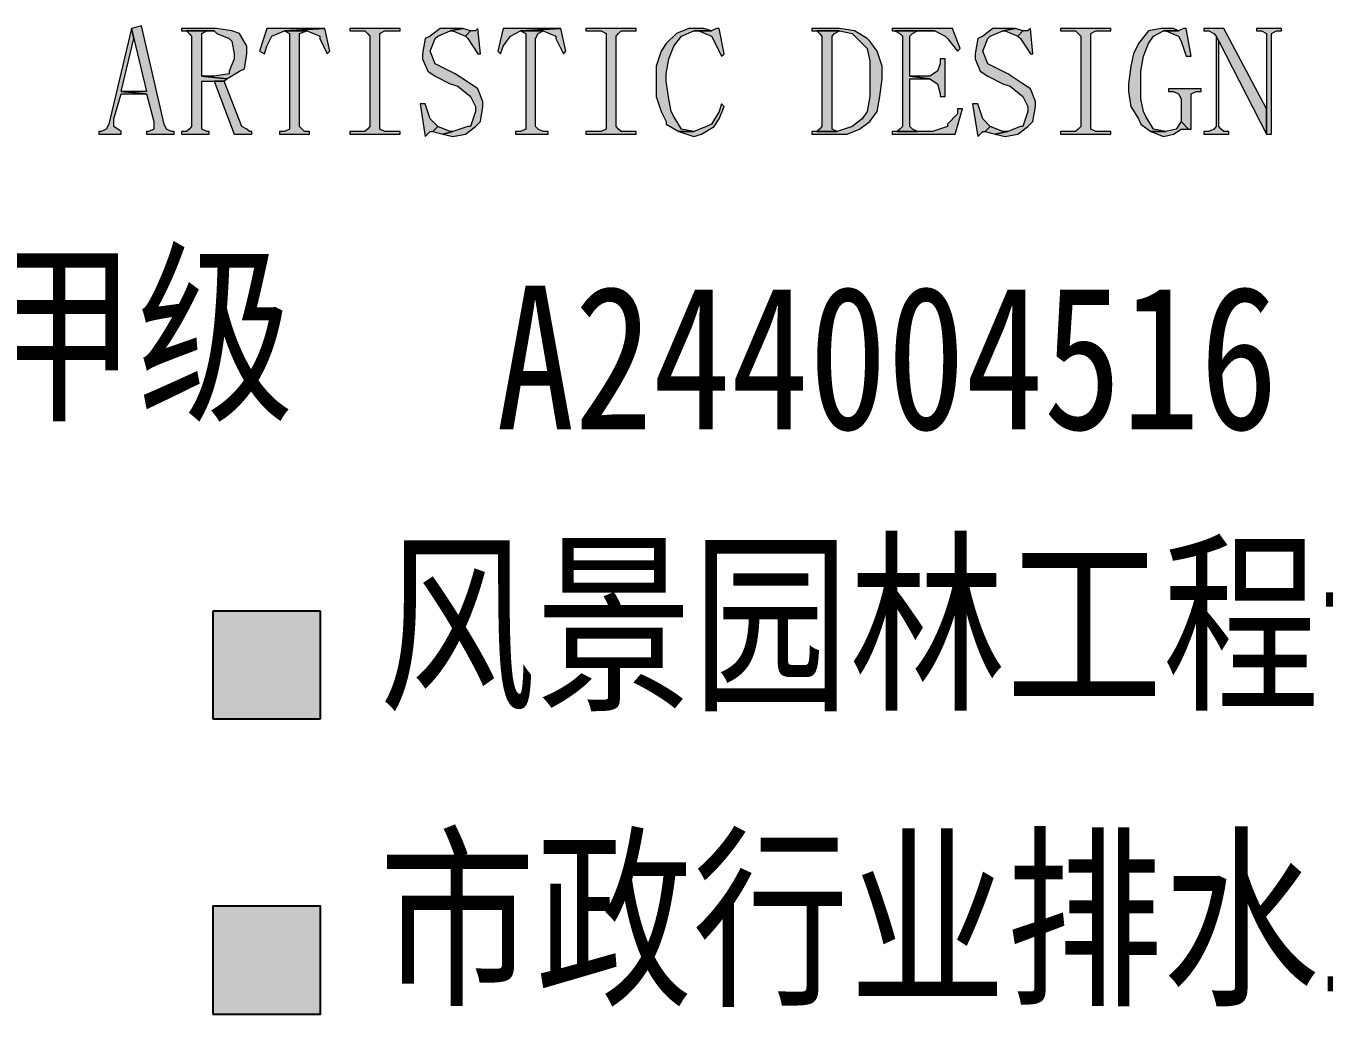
# Model space of a CAD drawing. Extents: x -809667 to 586099, y 3084146 to 3634412.
# Drawn here: x 382894.01 to 382902.15, y 3085845.65 to 3085851.83 of the extents above; entities that cross this region are included whole.
import ezdxf

# ---------------------------------------------------------------- set-up
doc = ezdxf.new("R2010")
doc.units = 0
doc.header["$LTSCALE"] = 0.5
doc.layers.get('0').update_dxf_attribs({"linetype": 'CONTINUOUS'})
doc.layers.add('PUB_TITLE', color=4, linetype='CONTINUOUS')
doc.styles.add('STYLE1', font='', dxfattribs={"width": 0.8})
doc.styles.get('STYLE1').set_extended_font_data('SimSun')

# ---------------------------------------------------------------- blocks, each defined once
blk = doc.blocks.new('AACI')
at = {"layer": 'PUB_TITLE'}
h = blk.add_hatch(color=256, dxfattribs=at)
h.dxf.hatch_style = 1
h.paths.add_polyline_path([(3357.8, 2453.1), (3354.6, 2453.1), (3348.3, 2450), (3326.3, 2450), (3332.6, 2450), (3348.3, 2443.7), (3351.5, 2437.4), (3360.9, 2418.5), (3364.1, 2421.6)])
h.paths.add_polyline_path([(3329.5, 2453.1), (3320, 2453.1), (3304.3, 2446.8), (3291.7, 2434.2), (3285.4, 2424.8), (3279.1, 2405.9), (3279.1, 2387), (3279.1, 2368.1), (3285.4, 2349.3), (3291.7, 2336.7), (3291.7, 2333.5), (3307.4, 2324.1), (3326.3, 2324.1), (3310.6, 2327.2), (3301.1, 2343), (3298, 2349.3), (3294.8, 2365), (3291.7, 2387), (3291.7, 2396.5), (3294.8, 2415.3), (3301.1, 2431.1), (3310.6, 2443.7), (3326.3, 2450), (3348.3, 2450), (3338.9, 2453.1)])
h.paths.add_polyline_path([(3360.9, 2358.7), (3357.8, 2349.3), (3348.3, 2333.5), (3342, 2330.4), (3326.3, 2324.1), (3307.4, 2324.1), (3326.3, 2317.8), (3335.7, 2320.9), (3351.5, 2330.4), (3357.8, 2339.8), (3364.1, 2355.5)])
h.paths.add_polyline_path([(3253.9, 2453.1), (3191, 2453.1), (3191, 2450), (3209.9, 2450), (3216.2, 2446.8), (3216.2, 2443.7), (3216.2, 2330.4), (3216.2, 2327.2), (3209.9, 2324.1), (3191, 2324.1), (3191, 2320.9), (3253.9, 2320.9), (3253.9, 2324.1), (3235, 2324.1), (3231.9, 2327.2), (3228.7, 2330.4), (3228.7, 2443.7), (3231.9, 2446.8), (3235, 2450), (3253.9, 2450)])
h.paths.add_polyline_path([(3159.5, 2453.1), (3109.2, 2450), (3137.5, 2450), (3153.2, 2443.7), (3153.2, 2440.5), (3162.7, 2421.6), (3165.8, 2424.8)])
h.paths.add_polyline_path([(3159.5, 2453.1), (3087.1, 2453.1), (3080.8, 2424.8), (3084, 2421.6), (3087.1, 2431.1), (3096.6, 2443.7), (3109.2, 2450)])
h.paths.add_polyline_path([(3109.2, 2450), (3115.5, 2446.8), (3115.5, 2440.5), (3115.5, 2330.4), (3115.5, 2327.2), (3109.2, 2324.1), (3102.9, 2324.1), (3102.9, 2320.9), (3143.8, 2320.9), (3143.8, 2324.1), (3137.5, 2324.1), (3131.2, 2327.2), (3128, 2330.4), (3128, 2440.5), (3131.2, 2446.8), (3137.5, 2450)])
h.paths.add_polyline_path([(3021, 2453.1), (3008.5, 2453.1), (2995.9, 2443.7), (2989.6, 2440.5), (2986.4, 2421.6), (2986.4, 2415.3), (2992.7, 2399.6), (3002.2, 2393.3), (3021, 2383.9), (3030.5, 2380.7), (3046.2, 2368.1), (3052.5, 2355.5), (3052.5, 2349.3), (3046.2, 2330.4), (3043.1, 2330.4), (3024.2, 2324.1), (3011.6, 2320.9), (3024.2, 2317.8), (3039.9, 2320.9), (3052.5, 2330.4), (3058.8, 2336.7), (3062, 2355.5), (3062, 2361.8), (3055.7, 2377.6), (3046.2, 2383.9), (3027.3, 2396.5), (3014.8, 2402.8), (3002.2, 2409), (2995.9, 2424.8), (3002.2, 2440.5), (3005.3, 2443.7), (3021, 2450), (3036.8, 2453.1)])
h.paths.add_polyline_path([(3055.7, 2453.1), (3052.5, 2450), (3046.2, 2450), (3039.9, 2443.7), (3043.1, 2440.5), (3055.7, 2421.6), (3058.8, 2421.6)], flags=17)
h.paths.add_polyline_path([(3036.8, 2453.1), (3021, 2450), (3024.2, 2450), (3039.9, 2443.7), (3046.2, 2450)], flags=17)
h.paths.add_polyline_path([(2989.6, 2358.7), (2983.3, 2358.7), (2989.6, 2317.8), (2995.9, 2324.1), (2999, 2324.1), (3005.3, 2330.4), (2995.9, 2339.8)])
h.paths.add_polyline_path([(3005.3, 2330.4), (2999, 2324.1), (3011.6, 2320.9), (3024.2, 2324.1), (3021, 2324.1)], flags=17)
h.paths.add_polyline_path([(2958.1, 2453.1), (2895.2, 2453.1), (2895.2, 2450), (2914, 2450), (2917.2, 2446.8), (2920.3, 2443.7), (2920.3, 2330.4), (2917.2, 2327.2), (2914, 2324.1), (2895.2, 2324.1), (2895.2, 2320.9), (2958.1, 2320.9), (2958.1, 2324.1), (2939.2, 2324.1), (2932.9, 2327.2), (2932.9, 2330.4), (2932.9, 2443.7), (2932.9, 2446.8), (2939.2, 2450), (2958.1, 2450)])
h.paths.add_polyline_path([(2863.7, 2453.1), (2813.3, 2450), (2841.7, 2450), (2857.4, 2443.7), (2857.4, 2440.5), (2866.8, 2421.6), (2870, 2424.8)])
h.paths.add_polyline_path([(2863.7, 2453.1), (2791.3, 2453.1), (2781.9, 2424.8), (2788.2, 2421.6), (2791.3, 2431.1), (2797.6, 2443.7), (2813.3, 2450)])
h.paths.add_polyline_path([(2813.3, 2450), (2819.6, 2446.8), (2819.6, 2440.5), (2819.6, 2330.4), (2819.6, 2327.2), (2813.3, 2324.1), (2807, 2324.1), (2807, 2320.9), (2844.8, 2320.9), (2844.8, 2324.1), (2838.5, 2324.1), (2835.4, 2327.2), (2832.2, 2330.4), (2832.2, 2440.5), (2832.2, 2446.8), (2841.7, 2450)])
h.paths.add_polyline_path([(2728.4, 2453.1), (2684.3, 2453.1), (2684.3, 2450), (2690.6, 2450), (2725.2, 2450), (2728.4, 2446.8), (2744.1, 2440.5), (2747.3, 2437.4), (2750.4, 2421.6), (2750.4, 2415.3), (2744.1, 2399.6), (2744.1, 2396.5), (2725.2, 2393.3), (2709.5, 2393.3), (2741, 2390.2), (2756.7, 2399.6), (2763, 2402.8), (2766.1, 2421.6), (2766.1, 2431.1), (2756.7, 2446.8), (2747.3, 2450)])
h.paths.add_polyline_path([(2690.6, 2450), (2693.8, 2446.8), (2696.9, 2443.7), (2696.9, 2330.4), (2693.8, 2327.2), (2690.6, 2324.1), (2684.3, 2324.1), (2684.3, 2320.9), (2718.9, 2320.9), (2718.9, 2324.1), (2715.8, 2324.1), (2709.5, 2327.2), (2709.5, 2330.4), (2709.5, 2387), (2725.2, 2387), (2737.8, 2387), (2741, 2390.2), (2709.5, 2393.3), (2709.5, 2443.7), (2709.5, 2446.8), (2715.8, 2450), (2725.2, 2450)])
h.paths.add_polyline_path([(2737.8, 2387), (2725.2, 2387), (2750.4, 2320.9), (2772.4, 2320.9), (2772.4, 2324.1), (2769.3, 2324.1), (2766.1, 2327.2), (2759.8, 2330.4)])
h.paths.add_polyline_path([(2634, 2456.3), (2621.4, 2453.1), (2624.5, 2440.5), (2640.3, 2374.4), (2608.8, 2374.4), (2640.3, 2371.3), (2649.7, 2336.7), (2649.7, 2327.2), (2643.4, 2324.1), (2640.3, 2324.1), (2640.3, 2320.9), (2674.9, 2320.9), (2674.9, 2324.1), (2671.7, 2324.1), (2665.4, 2327.2), (2662.3, 2333.5)])
h.paths.add_polyline_path([(2621.4, 2453.1), (2593, 2333.5), (2589.9, 2327.2), (2583.6, 2324.1), (2580.5, 2324.1), (2580.5, 2320.9), (2608.8, 2320.9), (2608.8, 2324.1), (2599.3, 2330.4), (2599.3, 2339.8), (2608.8, 2371.3), (2640.3, 2371.3), (2608.8, 2374.4), (2624.5, 2440.5)])
h = blk.add_hatch(color=256, dxfattribs=at)
h.dxf.hatch_style = 1
h.paths.add_polyline_path([(4062.7, 2453.1), (4031.2, 2453.1), (4031.2, 2450), (4037.5, 2450), (4043.8, 2446.8), (4043.8, 2443.7), (4043.8, 2352.4), (4043.8, 2320.9), (4050.1, 2320.9), (4050.1, 2443.7), (4050.1, 2446.8), (4056.4, 2450), (4062.7, 2450)])
h.paths.add_polyline_path([(3990.3, 2453.1), (3965.2, 2453.1), (3965.2, 2450), (3971.4, 2450), (3977.7, 2446.8), (3980.9, 2443.7), (3984, 2437.4), (4043.8, 2320.9), (4043.8, 2352.4)])
h.paths.add_polyline_path([(3980.9, 2443.7), (3980.9, 2330.4), (3977.7, 2327.2), (3971.4, 2324.1), (3965.2, 2324.1), (3965.2, 2320.9), (3996.6, 2320.9), (3996.6, 2324.1), (3990.3, 2324.1), (3987.2, 2327.2), (3984, 2330.4), (3984, 2437.4)], flags=17)
h.paths.add_polyline_path([(3943.1, 2453.1), (3940, 2453.1), (3933.7, 2450), (3914.8, 2450), (3917.9, 2450), (3933.7, 2443.7), (3936.8, 2437.4), (3943.1, 2418.5), (3949.4, 2418.5)])
h.paths.add_polyline_path([(3914.8, 2453.1), (3911.7, 2453.1), (3895.9, 2450), (3883.3, 2434.2), (3877, 2421.6), (3873.9, 2405.9), (3870.7, 2383.9), (3870.7, 2374.4), (3873.9, 2355.5), (3883.3, 2339.8), (3886.5, 2333.5), (3899.1, 2324.1), (3917.9, 2324.1), (3902.2, 2327.2), (3892.8, 2343), (3889.6, 2349.3), (3886.5, 2365), (3886.5, 2383.9), (3886.5, 2399.6), (3889.6, 2418.5), (3895.9, 2434.2), (3902.2, 2443.7), (3914.8, 2450), (3933.7, 2450), (3927.4, 2453.1)])
h.paths.add_polyline_path([(3962, 2377.6), (3921.1, 2377.6), (3921.1, 2374.4), (3927.4, 2374.4), (3933.7, 2371.3), (3936.8, 2365), (3936.8, 2336.7), (3946.3, 2327.2), (3949.4, 2327.2), (3949.4, 2365), (3949.4, 2371.3), (3955.7, 2374.4), (3962, 2374.4)])
h.paths.add_polyline_path([(3936.8, 2336.7), (3930.5, 2327.2), (3917.9, 2324.1), (3899.1, 2324.1), (3914.8, 2317.8), (3927.4, 2320.9), (3936.8, 2327.2), (3940, 2327.2), (3946.3, 2327.2)])
h.paths.add_polyline_path([(3848.7, 2453.1), (3785.8, 2453.1), (3785.8, 2450), (3804.7, 2450), (3807.8, 2446.8), (3811, 2443.7), (3811, 2330.4), (3807.8, 2327.2), (3804.7, 2324.1), (3785.8, 2324.1), (3785.8, 2320.9), (3848.7, 2320.9), (3848.7, 2324.1), (3829.8, 2324.1), (3823.5, 2327.2), (3823.5, 2330.4), (3823.5, 2443.7), (3823.5, 2446.8), (3829.8, 2450), (3848.7, 2450)])
h.paths.add_polyline_path([(3716.5, 2453.1), (3700.8, 2453.1), (3688.2, 2443.7), (3681.9, 2440.5), (3678.8, 2421.6), (3678.8, 2415.3), (3685.1, 2399.6), (3694.5, 2393.3), (3713.4, 2383.9), (3722.8, 2380.7), (3738.6, 2368.1), (3744.9, 2355.5), (3744.9, 2349.3), (3738.6, 2330.4), (3735.4, 2330.4), (3719.7, 2324.1), (3704, 2320.9), (3716.5, 2317.8), (3732.3, 2320.9), (3744.9, 2330.4), (3751.2, 2336.7), (3754.3, 2355.5), (3754.3, 2361.8), (3748, 2377.6), (3738.6, 2383.9), (3719.7, 2396.5), (3707.1, 2402.8), (3694.5, 2409), (3688.2, 2424.8), (3694.5, 2440.5), (3697.7, 2443.7), (3713.4, 2450), (3729.1, 2453.1)])
h.paths.add_polyline_path([(3748, 2453.1), (3744.9, 2450), (3738.6, 2450), (3732.3, 2443.7), (3735.4, 2440.5), (3748, 2421.6), (3751.2, 2421.6)], flags=17)
h.paths.add_polyline_path([(3729.1, 2453.1), (3713.4, 2450), (3716.5, 2450), (3732.3, 2443.7), (3738.6, 2450)], flags=17)
h.paths.add_polyline_path([(3681.9, 2358.7), (3675.6, 2358.7), (3681.9, 2317.8), (3688.2, 2324.1), (3691.4, 2324.1), (3697.7, 2330.4), (3688.2, 2339.8)])
h.paths.add_polyline_path([(3697.7, 2330.4), (3691.4, 2324.1), (3704, 2320.9), (3719.7, 2324.1), (3713.4, 2324.1)], flags=17)
h.paths.add_polyline_path([(3650.5, 2453.1), (3574.9, 2453.1), (3574.9, 2450), (3578.1, 2450), (3628.4, 2450), (3641, 2443.7), (3644.2, 2440.5), (3656.7, 2424.8), (3659.9, 2427.9)])
h.paths.add_polyline_path([(3578.1, 2450), (3584.4, 2446.8), (3587.5, 2443.7), (3587.5, 2330.4), (3584.4, 2327.2), (3581.2, 2324.1), (3606.4, 2324.1), (3600.1, 2327.2), (3597, 2330.4), (3597, 2390.2), (3622.1, 2390.2), (3597, 2393.3), (3597, 2443.7), (3600.1, 2446.8), (3606.4, 2450), (3628.4, 2450)])
h.paths.add_polyline_path([(3641, 2415.3), (3634.7, 2415.3), (3634.7, 2409), (3631.6, 2399.6), (3622.1, 2393.3), (3597, 2393.3), (3622.1, 2390.2), (3631.6, 2383.9), (3634.7, 2371.3), (3634.7, 2368.1), (3641, 2368.1)])
h.paths.add_polyline_path([(3656.7, 2352.4), (3656.7, 2346.1), (3644.2, 2333.5), (3644.2, 2330.4), (3625.3, 2324.1), (3606.4, 2324.1), (3581.2, 2324.1), (3574.9, 2324.1), (3574.9, 2320.9), (3653.6, 2320.9), (3663, 2352.4)])
h.paths.add_polyline_path([(3508.8, 2453.1), (3474.2, 2453.1), (3474.2, 2450), (3480.5, 2450), (3508.8, 2450), (3524.6, 2446.8), (3537.2, 2434.2), (3543.5, 2427.9), (3546.6, 2412.2), (3546.6, 2387), (3546.6, 2368.1), (3543.5, 2349.3), (3537.2, 2339.8), (3524.6, 2330.4), (3505.7, 2324.1), (3480.5, 2324.1), (3474.2, 2324.1), (3474.2, 2320.9), (3508.8, 2320.9), (3518.3, 2320.9), (3534, 2327.2), (3546.6, 2336.7), (3556, 2349.3), (3559.2, 2368.1), (3562.3, 2390.2), (3562.3, 2405.9), (3556, 2424.8), (3546.6, 2437.4), (3543.5, 2440.5), (3527.7, 2450)])
h.paths.add_polyline_path([(3480.5, 2450), (3483.7, 2446.8), (3486.8, 2443.7), (3486.8, 2330.4), (3483.7, 2327.2), (3480.5, 2324.1), (3505.7, 2324.1), (3499.4, 2327.2), (3499.4, 2330.4), (3499.4, 2443.7), (3502.5, 2446.8), (3508.8, 2450)], flags=17)
for points in [[(2858.3, 1588.3), (2858.3, 1723.3), (2723.3, 1723.3), (2723.3, 1588.3)], [(2858.3, 1218.7), (2858.3, 1353.7), (2723.3, 1353.7), (2723.3, 1218.7)]]:
    blk.add_hatch(color=256, dxfattribs=at).paths.add_polyline_path(points)
for p, q in [((2858.3, 1723.3), (2723.3, 1723.3)), ((2723.3, 1723.3), (2723.3, 1588.3)), ((2858.3, 1588.3), (2858.3, 1723.3)), ((2723.3, 1588.3), (2858.3, 1588.3))]:
    blk.add_line(p, q, dxfattribs=at)
at = {"layer": 'PUB_TITLE', "lineweight": 0}
for points in [[(2634, 2456.3), (2621.4, 2453.1), (2624.5, 2440.5), (2640.3, 2374.4), (2608.8, 2374.4), (2640.3, 2371.3), (2649.7, 2336.7), (2649.7, 2327.2), (2643.4, 2324.1), (2640.3, 2324.1), (2640.3, 2320.9), (2674.9, 2320.9), (2674.9, 2324.1), (2671.7, 2324.1), (2665.4, 2327.2), (2662.3, 2333.5)], [(2621.4, 2453.1), (2593, 2333.5), (2589.9, 2327.2), (2583.6, 2324.1), (2580.5, 2324.1), (2580.5, 2320.9), (2608.8, 2320.9), (2608.8, 2324.1), (2608.8, 2324.1), (2599.3, 2330.4), (2599.3, 2339.8), (2608.8, 2371.3), (2640.3, 2371.3), (2608.8, 2374.4), (2624.5, 2440.5), (2624.5, 2440.5)], [(2728.4, 2453.1), (2684.3, 2453.1), (2684.3, 2450), (2690.6, 2450), (2725.2, 2450), (2728.4, 2446.8), (2744.1, 2440.5), (2747.3, 2437.4), (2750.4, 2421.6), (2750.4, 2415.3), (2744.1, 2399.6), (2744.1, 2396.5), (2725.2, 2393.3), (2709.5, 2393.3), (2741, 2390.2), (2756.7, 2399.6), (2763, 2402.8), (2766.1, 2421.6), (2766.1, 2431.1), (2756.7, 2446.8), (2747.3, 2450)], [(2690.6, 2450), (2693.8, 2446.8), (2696.9, 2443.7), (2696.9, 2330.4), (2693.8, 2327.2), (2690.6, 2324.1), (2684.3, 2324.1), (2684.3, 2320.9), (2718.9, 2320.9), (2718.9, 2324.1), (2715.8, 2324.1), (2709.5, 2327.2), (2709.5, 2330.4), (2709.5, 2387), (2725.2, 2387), (2737.8, 2387), (2741, 2390.2), (2709.5, 2393.3), (2709.5, 2443.7), (2709.5, 2446.8), (2715.8, 2450), (2725.2, 2450)], [(2863.7, 2453.1), (2791.3, 2453.1), (2781.9, 2424.8), (2788.2, 2421.6), (2791.3, 2431.1), (2797.6, 2443.7), (2813.3, 2450)], [(2813.3, 2450), (2819.6, 2446.8), (2819.6, 2440.5), (2819.6, 2330.4), (2819.6, 2327.2), (2813.3, 2324.1), (2807, 2324.1), (2807, 2320.9), (2844.8, 2320.9), (2844.8, 2324.1), (2838.5, 2324.1), (2835.4, 2327.2), (2832.2, 2330.4), (2832.2, 2440.5), (2832.2, 2446.8), (2841.7, 2450)], [(2863.7, 2453.1), (2813.3, 2450), (2841.7, 2450), (2857.4, 2443.7), (2857.4, 2440.5), (2866.8, 2421.6), (2870, 2424.8)], [(2958.1, 2453.1), (2895.2, 2453.1), (2895.2, 2450), (2914, 2450), (2917.2, 2446.8), (2920.3, 2443.7), (2920.3, 2330.4), (2917.2, 2327.2), (2914, 2324.1), (2895.2, 2324.1), (2895.2, 2320.9), (2958.1, 2320.9), (2958.1, 2324.1), (2939.2, 2324.1), (2932.9, 2327.2), (2932.9, 2330.4), (2932.9, 2443.7), (2932.9, 2446.8), (2939.2, 2450), (2958.1, 2450)], [(3021, 2453.1), (3008.5, 2453.1), (2995.9, 2443.7), (2989.6, 2440.5), (2986.4, 2421.6), (2986.4, 2415.3), (2992.7, 2399.6), (3002.2, 2393.3), (3021, 2383.9), (3030.5, 2380.7), (3046.2, 2368.1), (3052.5, 2355.5), (3052.5, 2349.3), (3046.2, 2330.4), (3043.1, 2330.4), (3024.2, 2324.1), (3011.6, 2320.9), (3024.2, 2317.8), (3039.9, 2320.9), (3052.5, 2330.4), (3058.8, 2336.7), (3062, 2355.5), (3062, 2361.8), (3055.7, 2377.6), (3046.2, 2383.9), (3027.3, 2396.5), (3014.8, 2402.8), (3002.2, 2409), (2995.9, 2424.8), (2995.9, 2424.8), (3002.2, 2440.5), (3005.3, 2443.7), (3021, 2450), (3036.8, 2453.1)], [(3036.8, 2453.1), (3021, 2450), (3024.2, 2450), (3039.9, 2443.7), (3046.2, 2450)], [(3055.7, 2453.1), (3052.5, 2450), (3046.2, 2450), (3039.9, 2443.7), (3043.1, 2440.5), (3055.7, 2421.6), (3058.8, 2421.6)], [(3159.5, 2453.1), (3087.1, 2453.1), (3080.8, 2424.8), (3084, 2421.6), (3087.1, 2431.1), (3096.6, 2443.7), (3109.2, 2450)], [(3109.2, 2450), (3115.5, 2446.8), (3115.5, 2440.5), (3115.5, 2330.4), (3115.5, 2327.2), (3109.2, 2324.1), (3102.9, 2324.1), (3102.9, 2320.9), (3143.8, 2320.9), (3143.8, 2324.1), (3137.5, 2324.1), (3131.2, 2327.2), (3128, 2330.4), (3128, 2440.5), (3131.2, 2446.8), (3137.5, 2450)], [(3159.5, 2453.1), (3109.2, 2450), (3137.5, 2450), (3153.2, 2443.7), (3153.2, 2440.5), (3162.7, 2421.6), (3165.8, 2424.8)], [(3253.9, 2453.1), (3191, 2453.1), (3191, 2450), (3209.9, 2450), (3216.2, 2446.8), (3216.2, 2443.7), (3216.2, 2330.4), (3216.2, 2327.2), (3209.9, 2324.1), (3191, 2324.1), (3191, 2320.9), (3253.9, 2320.9), (3253.9, 2324.1), (3235, 2324.1), (3231.9, 2327.2), (3228.7, 2330.4), (3228.7, 2443.7), (3231.9, 2446.8), (3235, 2450), (3253.9, 2450)], [(3329.5, 2453.1), (3320, 2453.1), (3304.3, 2446.8), (3291.7, 2434.2), (3285.4, 2424.8), (3279.1, 2405.9), (3279.1, 2387), (3279.1, 2368.1), (3285.4, 2349.3), (3291.7, 2336.7), (3291.7, 2333.5), (3307.4, 2324.1), (3326.3, 2324.1), (3310.6, 2327.2), (3301.1, 2343), (3298, 2349.3), (3294.8, 2365), (3291.7, 2387), (3291.7, 2396.5), (3294.8, 2415.3), (3301.1, 2431.1), (3310.6, 2443.7), (3326.3, 2450), (3348.3, 2450), (3338.9, 2453.1)], [(3357.8, 2453.1), (3354.6, 2453.1), (3348.3, 2450), (3326.3, 2450), (3332.6, 2450), (3348.3, 2443.7), (3351.5, 2437.4), (3360.9, 2418.5), (3364.1, 2421.6)], [(3508.8, 2453.1), (3474.2, 2453.1), (3474.2, 2450), (3480.5, 2450), (3508.8, 2450), (3524.6, 2446.8), (3537.2, 2434.2), (3543.5, 2427.9), (3546.6, 2412.2), (3546.6, 2387), (3546.6, 2368.1), (3543.5, 2349.3), (3537.2, 2339.8), (3524.6, 2330.4), (3505.7, 2324.1), (3480.5, 2324.1), (3474.2, 2324.1), (3474.2, 2320.9), (3508.8, 2320.9), (3518.3, 2320.9), (3534, 2327.2), (3546.6, 2336.7), (3556, 2349.3), (3559.2, 2368.1), (3562.3, 2390.2), (3562.3, 2405.9), (3556, 2424.8), (3546.6, 2437.4), (3543.5, 2440.5), (3527.7, 2450)], [(3480.5, 2450), (3483.7, 2446.8), (3486.8, 2443.7), (3486.8, 2330.4), (3483.7, 2327.2), (3480.5, 2324.1), (3505.7, 2324.1), (3499.4, 2327.2), (3499.4, 2330.4), (3499.4, 2443.7), (3502.5, 2446.8), (3508.8, 2450)], [(3650.5, 2453.1), (3574.9, 2453.1), (3574.9, 2450), (3578.1, 2450), (3628.4, 2450), (3641, 2443.7), (3644.2, 2440.5), (3656.7, 2424.8), (3659.9, 2427.9)], [(3578.1, 2450), (3584.4, 2446.8), (3587.5, 2443.7), (3587.5, 2330.4), (3584.4, 2327.2), (3581.2, 2324.1), (3606.4, 2324.1), (3600.1, 2327.2), (3597, 2330.4), (3597, 2390.2), (3622.1, 2390.2), (3597, 2393.3), (3597, 2443.7), (3600.1, 2446.8), (3606.4, 2450), (3628.4, 2450)], [(3716.5, 2453.1), (3700.8, 2453.1), (3688.2, 2443.7), (3681.9, 2440.5), (3678.8, 2421.6), (3678.8, 2415.3), (3685.1, 2399.6), (3694.5, 2393.3), (3713.4, 2383.9), (3722.8, 2380.7), (3738.6, 2368.1), (3744.9, 2355.5), (3744.9, 2349.3), (3738.6, 2330.4), (3735.4, 2330.4), (3719.7, 2324.1), (3704, 2320.9), (3716.5, 2317.8), (3732.3, 2320.9), (3744.9, 2330.4), (3751.2, 2336.7), (3754.3, 2355.5), (3754.3, 2361.8), (3748, 2377.6), (3738.6, 2383.9), (3719.7, 2396.5), (3707.1, 2402.8), (3694.5, 2409), (3688.2, 2424.8), (3688.2, 2424.8), (3694.5, 2440.5), (3697.7, 2443.7), (3713.4, 2450), (3729.1, 2453.1)], [(3729.1, 2453.1), (3713.4, 2450), (3716.5, 2450), (3732.3, 2443.7), (3738.6, 2450)], [(3748, 2453.1), (3744.9, 2450), (3738.6, 2450), (3732.3, 2443.7), (3735.4, 2440.5), (3748, 2421.6), (3751.2, 2421.6)], [(3848.7, 2453.1), (3785.8, 2453.1), (3785.8, 2450), (3804.7, 2450), (3807.8, 2446.8), (3811, 2443.7), (3811, 2330.4), (3807.8, 2327.2), (3804.7, 2324.1), (3785.8, 2324.1), (3785.8, 2320.9), (3848.7, 2320.9), (3848.7, 2324.1), (3829.8, 2324.1), (3823.5, 2327.2), (3823.5, 2330.4), (3823.5, 2443.7), (3823.5, 2446.8), (3829.8, 2450), (3848.7, 2450)], [(3914.8, 2453.1), (3911.7, 2453.1), (3895.9, 2450), (3883.3, 2434.2), (3877, 2421.6), (3873.9, 2405.9), (3870.7, 2383.9), (3870.7, 2374.4), (3873.9, 2355.5), (3883.3, 2339.8), (3886.5, 2333.5), (3899.1, 2324.1), (3917.9, 2324.1), (3902.2, 2327.2), (3892.8, 2343), (3889.6, 2349.3), (3886.5, 2365), (3886.5, 2383.9), (3886.5, 2399.6), (3889.6, 2418.5), (3895.9, 2434.2), (3902.2, 2443.7), (3914.8, 2450), (3933.7, 2450), (3927.4, 2453.1)], [(3943.1, 2453.1), (3940, 2453.1), (3933.7, 2450), (3914.8, 2450), (3917.9, 2450), (3933.7, 2443.7), (3936.8, 2437.4), (3943.1, 2418.5), (3949.4, 2418.5)], [(3990.3, 2453.1), (3965.2, 2453.1), (3965.2, 2450), (3971.4, 2450), (3977.7, 2446.8), (3980.9, 2443.7), (3984, 2437.4), (4043.8, 2320.9), (4043.8, 2352.4)], [(3980.9, 2443.7), (3980.9, 2330.4), (3977.7, 2327.2), (3971.4, 2324.1), (3965.2, 2324.1), (3965.2, 2320.9), (3996.6, 2320.9), (3996.6, 2324.1), (3990.3, 2324.1), (3987.2, 2327.2), (3984, 2330.4), (3984, 2437.4), (3984, 2437.4)], [(4062.7, 2453.1), (4031.2, 2453.1), (4031.2, 2450), (4037.5, 2450), (4043.8, 2446.8), (4043.8, 2443.7), (4043.8, 2352.4), (4043.8, 2352.4), (4043.8, 2320.9), (4050.1, 2320.9), (4050.1, 2443.7), (4050.1, 2446.8), (4056.4, 2450), (4062.7, 2450)], [(3641, 2415.3), (3634.7, 2415.3), (3634.7, 2409), (3631.6, 2399.6), (3622.1, 2393.3), (3597, 2393.3), (3622.1, 2390.2), (3631.6, 2383.9), (3634.7, 2371.3), (3634.7, 2368.1), (3641, 2368.1)], [(2737.8, 2387), (2725.2, 2387), (2750.4, 2320.9), (2772.4, 2320.9), (2772.4, 2324.1), (2769.3, 2324.1), (2766.1, 2327.2), (2759.8, 2330.4)], [(3962, 2377.6), (3921.1, 2377.6), (3921.1, 2374.4), (3927.4, 2374.4), (3933.7, 2371.3), (3936.8, 2365), (3936.8, 2336.7), (3946.3, 2327.2), (3949.4, 2327.2), (3949.4, 2365), (3949.4, 2371.3), (3955.7, 2374.4), (3962, 2374.4)], [(2989.6, 2358.7), (2983.3, 2358.7), (2989.6, 2317.8), (2995.9, 2324.1), (2999, 2324.1), (3005.3, 2330.4), (2995.9, 2339.8)], [(3360.9, 2358.7), (3357.8, 2349.3), (3348.3, 2333.5), (3342, 2330.4), (3326.3, 2324.1), (3307.4, 2324.1), (3326.3, 2317.8), (3335.7, 2320.9), (3351.5, 2330.4), (3357.8, 2339.8), (3364.1, 2355.5)], [(3681.9, 2358.7), (3675.6, 2358.7), (3681.9, 2317.8), (3688.2, 2324.1), (3691.4, 2324.1), (3697.7, 2330.4), (3688.2, 2339.8)], [(3656.7, 2352.4), (3656.7, 2346.1), (3644.2, 2333.5), (3644.2, 2330.4), (3625.3, 2324.1), (3606.4, 2324.1), (3581.2, 2324.1), (3574.9, 2324.1), (3574.9, 2320.9), (3653.6, 2320.9), (3663, 2352.4)], [(3005.3, 2330.4), (2999, 2324.1), (3011.6, 2320.9), (3024.2, 2324.1), (3021, 2324.1)], [(3697.7, 2330.4), (3691.4, 2324.1), (3704, 2320.9), (3719.7, 2324.1), (3713.4, 2324.1)], [(3936.8, 2336.7), (3930.5, 2327.2), (3917.9, 2324.1), (3899.1, 2324.1), (3914.8, 2317.8), (3927.4, 2320.9), (3936.8, 2327.2), (3940, 2327.2), (3946.3, 2327.2)]]:
    blk.add_lwpolyline(points, close=True, dxfattribs=at)
at = {"layer": 'PUB_TITLE'}
blk.add_lwpolyline([(2723.3, 1218.7), (2858.3, 1218.7), (2858.3, 1353.7), (2723.3, 1353.7)], close=True, dxfattribs=at)
at = {"layer": 'PUB_TITLE', "char_height": 180, "attachment_point": 1, "line_spacing_factor": 0.8, "style": 'STYLE1'}
for s, insert in [('建筑行业（建筑工程）甲级', (468.2, 2160.6)), ('风景园林工程设计专项乙级', (2931.6, 1797.7)), ('市政行业排水工程乙级', (2931.6, 1428.1))]:
    blk.add_mtext_dynamic_manual_height_columns(s, width=5003.392, gutter_width=1750, heights=[0], dxfattribs=dict(at, insert=insert))
at = {"layer": 'PUB_TITLE', "lineweight": 0, "insert": (3078.6, 2131.1), "char_height": 180, "attachment_point": 1, "style": 'STYLE1'}
blk.add_mtext_dynamic_manual_height_columns('A244004516', width=1635.347, gutter_width=1750, heights=[0], dxfattribs=at)
blk = doc.blocks.new('DE')
at = {"layer": 'PUB_TITLE'}
blk.add_blockref('AACI', (-6000, 52600), dxfattribs=at)
blk = doc.blocks.new('DEEEE')
at = {"layer": 'PUB_TITLE'}
blk.add_blockref('DE', (917508.9, -201220.5), dxfattribs=at)

msp = doc.modelspace()

# ---------------------------------------------------------------- block references
at = {"xscale": 0.005, "yscale": 0.005, "zscale": 0.005}
msp.add_blockref('DEEEE', (378324.023, 3086582.6554), dxfattribs=at)

doc.saveas('drawing.dxf')
